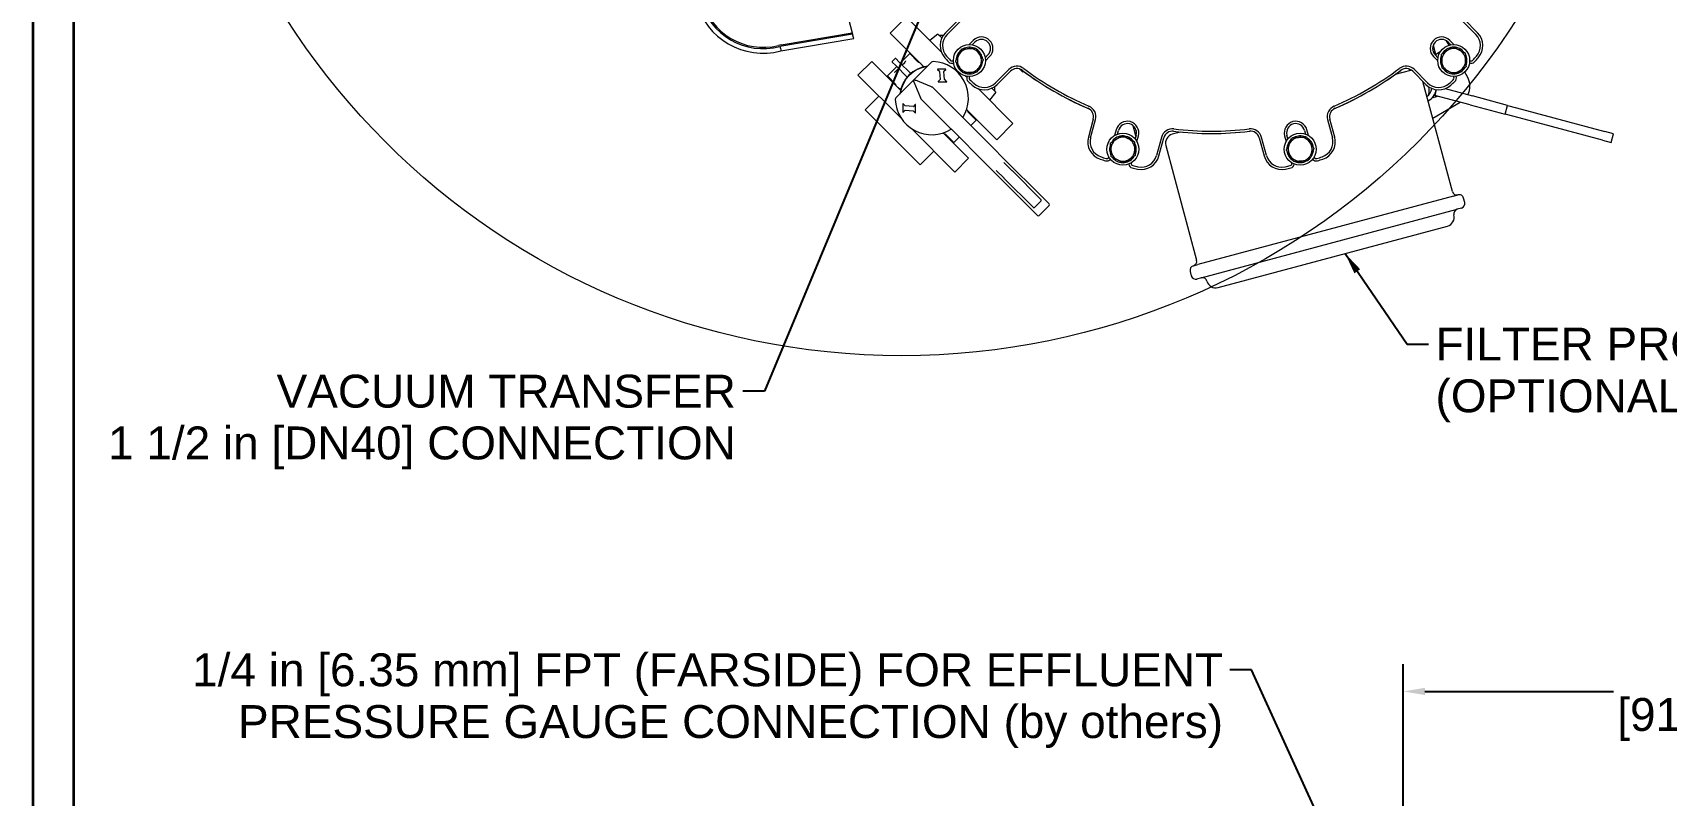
# Model space of a CAD drawing. Header units: inches. Extents: x 15 to 402, y 6 to 261.
# Drawn here: x 15 to 104.4, y 147.6 to 189.3 of the extents above; entities that cross this region are included whole.
import ezdxf

# ---------------------------------------------------------------- set-up
doc = ezdxf.new("R2010")
doc.units = ezdxf.units.IN
doc.header["$LTSCALE"] = 12
doc.header["$MEASUREMENT"] = 0
doc.layers.get('0').update_dxf_attribs({"lineweight": 25})
for name, color, linetype, lineweight in [('Border', 7, 'Continuous', 35), ('Dimension (ANSI)', 7, 'Continuous', 25), ('Symbol (ANSI)', 7, 'Continuous', 25), ('Visible', 7, 'Continuous', 18)]:
    doc.layers.add(name, color=color, linetype=linetype, lineweight=lineweight)
doc.styles.add('MEMCOR Medium', font='arial.ttf')
doc.dimstyles.new('Default (ANSI)', dxfattribs={"dimscale": 12, "dimtxt": 0.15, "dimasz": 0.098425, "dimexe": 0.125, "dimexo": 0.0625, "dimgap": 0.031496, "dimtad": 0, "dimtih": 1, "dimtoh": 1, "dimdec": 4, "dimrnd": 1e-08, "dimzin": 3, "dimdsep": 46, "dimlunit": 5, "dimtxsty": 'MEMCOR Medium', "dimcen": 0.09, "dimdle": 0.393701, "dimclrd": 256, "dimclre": 256, "dimclrt": 256, "dimadec": 0, "dimazin": 1, "dimtfac": 0.8, "dimtofl": 0, "dimtmove": 0, "dimatfit": 3, "dimfxl": 1, "dimfrac": 1, "dimtolj": 1, "dimtzin": 4, "dimlwd": -1, "dimlwe": -1, "dimarcsym": 0})
doc.dimstyles.new('Default (ANSI)$7', dxfattribs={"dimscale": 12, "dimtxt": 0.15, "dimasz": 0.098425, "dimexe": 0.125, "dimexo": 0.0625, "dimgap": 0.031496, "dimtad": 0, "dimtih": 1, "dimtoh": 1, "dimdec": 4, "dimrnd": 1e-08, "dimzin": 3, "dimdsep": 46, "dimlunit": 5, "dimtxsty": 'MEMCOR Medium', "dimcen": 0.09, "dimdle": 0.393701, "dimclrd": 256, "dimclre": 256, "dimclrt": 256, "dimadec": 0, "dimazin": 1, "dimtfac": 0.8, "dimtofl": 0, "dimtmove": 0, "dimatfit": 3, "dimfxl": 1, "dimfrac": 1, "dimtolj": 1, "dimtzin": 4, "dimlwd": -1, "dimlwe": -1, "dimarcsym": 0})
doc.dimstyles.new('Default (ANSI)-01', dxfattribs={"dimscale": 12, "dimtxt": 0.15, "dimasz": 0.098425, "dimexe": 0.125, "dimexo": 0.0625, "dimgap": 0.031496, "dimtad": 0, "dimtih": 1, "dimtoh": 1, "dimdec": 4, "dimrnd": 1e-08, "dimzin": 3, "dimdsep": 46, "dimlunit": 5, "dimtxsty": 'MEMCOR Medium', "dimcen": 0.09, "dimdle": 0.393701, "dimclrd": 256, "dimclre": 256, "dimclrt": 256, "dimadec": 0, "dimazin": 1, "dimtfac": 0.8, "dimtofl": 0, "dimtmove": 0, "dimatfit": 3, "dimfxl": 1, "dimfrac": 1, "dimtolj": 1, "dimtzin": 4, "dimlwd": -1, "dimlwe": -1, "dimarcsym": 0})

# ---------------------------------------------------------------- blocks, each defined once
blk = doc.blocks.new('Borders 22x34_D')
at = {"layer": 'Border'}
for p, q in [((1.25, 21.5), (1.25, 0.5)), ((1.4375, 0.5), (1.4375, 21.3125))]:
    blk.add_line(p, q, dxfattribs=at)
blk = doc.blocks.new('*D22')
at = {"layer": 'Defpoints', "color": 0, "transparency": 16777216}
for p in [(34.385, 146.769), (34.385, 130.769), (42.48, 130.769)]:
    blk.add_point(p, dxfattribs=at)
at = {"layer": 'Dimension (ANSI)', "transparency": 16777216}
for p, q in [((42.48, 145.588), (42.48, 141.582)), ((42.48, 131.95), (42.48, 135.956))]:
    blk.add_line(p, q, dxfattribs=at)
for points in [[(42.283, 145.588), (42.677, 145.588), (42.48, 146.769)], [(42.283, 131.95), (42.677, 131.95), (42.48, 130.769)]]:
    blk.add_solid(points, dxfattribs=at)
at = {"layer": 'Dimension (ANSI)', "transparency": 16777216, "insert": (42.48, 138.769), "char_height": 1.8, "attachment_point": 5, "style": 'MEMCOR Medium'}
blk.add_mtext('\\A1;\\fArial|b0|i0;\\H1.8000;16 in [406.4 mm]\\P\\fArial|b0|i0;\\H1.8000; MIN. FOR TANK HEAD REMOVAL', dxfattribs=at)
blk = doc.blocks.new('*D23')
at = {"layer": 'Defpoints', "color": 0, "transparency": 16777216}
for p in [(126.039, 153.302), (126.039, 139.402), (90.039, 129.7)]:
    blk.add_point(p, dxfattribs=at)
at = {"layer": 'Dimension (ANSI)', "transparency": 16777216}
for p, q in [((90.039, 130.45), (90.039, 154.802)), ((126.039, 140.152), (126.039, 154.802)), ((91.22, 153.302), (101.539, 153.302)), ((124.858, 153.302), (114.539, 153.302))]:
    blk.add_line(p, q, dxfattribs=at)
for points in [[(91.22, 153.499), (91.22, 153.105), (90.039, 153.302)], [(124.858, 153.499), (124.858, 153.105), (126.039, 153.302)]]:
    blk.add_solid(points, dxfattribs=at)
at = {"layer": 'Dimension (ANSI)', "transparency": 16777216, "char_height": 1.8, "attachment_point": 5, "style": 'MEMCOR Medium'}
for s, insert in [('\\A1; 36 in', (108.039, 154.599)), ('\\A1;[914.4 mm]', (108.039, 151.77))]:
    blk.add_mtext(s, dxfattribs=dict(at, insert=insert))

msp = doc.modelspace()

# ---------------------------------------------------------------- linework, layer by layer
at = {"layer": 'Visible'}
for p, q in [((59.318035, 191.393466), (59.870437, 189.331874)), ((61.94954, 189.315352), (62.727726, 190.093538)), ((64.745154, 188.287506), (62.894449, 190.138211)), ((65.698577, 190.059185), (64.977281, 189.337889)), ((65.069205, 189.245966), (65.790501, 189.967261)), ((93.287142, 189.967261), (94.008438, 189.245966)), ((94.100362, 189.337889), (93.379066, 190.059185)), ((59.888998, 189.262604), (55.911991, 188.586789)), ((55.965111, 188.342232), (59.953986, 189.020064)), ((55.983268, 188.671325), (59.870437, 189.331874)), ((59.870437, 189.331874), (59.888998, 189.262604)), ((59.953986, 189.020064), (59.888998, 189.262604)), ((63.789722, 187.475171), (61.94954, 189.315352)), ((64.561423, 189.263197), (64.116823, 188.915837)), ((64.775908, 189.048711), (64.561423, 189.263197)), ((64.849368, 189.181002), (64.643617, 189.181002)), ((66.496237, 188.919373), (66.265906, 188.689042)), ((66.436208, 188.675496), (66.588161, 188.827449)), ((92.548014, 188.653421), (92.410353, 188.891856)), ((92.489482, 188.827449), (92.641435, 188.675496)), ((92.811737, 188.689042), (92.581406, 188.919373)), ((62.22184, 187.929515), (62.054807, 187.762482)), ((62.249679, 187.929515), (62.446711, 187.732483)), ((62.500062, 187.679132), (63.015072, 188.194143)), ((63.466297, 187.742918), (63.015072, 188.194143)), ((63.07075, 188.194143), (63.015072, 188.194143)), ((65.407157, 187.830293), (65.406957, 187.830093)), ((66.670202, 188.431827), (66.666972, 188.425476)), ((67.295268, 188.120342), (67.143315, 187.968389)), ((67.156861, 187.798087), (67.387192, 188.028418)), ((91.667326, 188.648285), (91.797769, 188.161466)), ((91.690452, 188.028418), (91.920782, 187.798087)), ((91.934328, 187.968389), (91.782375, 188.120342)), ((91.797769, 188.161466), (91.818456, 188.084262)), ((91.802171, 188.145039), (92.007779, 188.263747)), ((92.02648, 188.231355), (92.007779, 188.263747)), ((92.039871, 188.255151), (92.007779, 188.263747)), ((92.177997, 188.202383), (92.184348, 188.199153)), ((93.670686, 187.830093), (93.670486, 187.830293)), ((60.934135, 187.769617), (60.182834, 187.018316)), ((60.182834, 187.018316), (62.582516, 184.618634)), ((60.934135, 187.769617), (62.509151, 186.194601)), ((61.79018, 186.96925), (62.30519, 187.48426)), ((61.79018, 186.96925), (62.241405, 186.518025)), ((61.79018, 186.913572), (61.79018, 186.96925)), ((62.251839, 187.537611), (62.054807, 187.734643)), ((62.87979, 186.90966), (62.251839, 187.537611)), ((62.275336, 187.245286), (62.40975, 187.3797)), ((62.446711, 187.732483), (63.074662, 187.104532)), ((62.604622, 187.574572), (62.739036, 187.708986)), ((64.208232, 187.720312), (63.246511, 186.758591)), ((64.537886, 187.330906), (64.644146, 187.224646)), ((64.989015, 187.347977), (64.544957, 187.347977)), ((64.647035, 187.218467), (64.686423, 186.77853)), ((64.927066, 186.777487), (64.887678, 187.217424)), ((64.890567, 187.225387), (64.996086, 187.330906)), ((65.433958, 187.598701), (65.364153, 187.668507)), ((66.136326, 186.896334), (66.06652, 186.966139)), ((66.297911, 186.939138), (66.298112, 186.939338)), ((68.43508, 187.322682), (67.713784, 186.601386)), ((67.805708, 186.509462), (68.527004, 187.230758)), ((69.197162, 187.193809), (69.039804, 187.351167)), ((69.197162, 187.193809), (69.237624, 187.234271)), ((90.430959, 187.277593), (89.591464, 187.052651)), ((90.344527, 187.354971), (90.394796, 187.267903)), ((90.550639, 187.230758), (91.271935, 186.509462)), ((91.363859, 186.601386), (90.642563, 187.322682)), ((92.779532, 186.939338), (92.779732, 186.939138)), ((93.550439, 186.91717), (93.398619, 187.180129)), ((63.246511, 186.758591), (62.26401, 185.77609)), ((63.242839, 186.670066), (63.233297, 186.693713)), ((63.248448, 186.656164), (63.242839, 186.670066)), ((63.248448, 186.656164), (63.602848, 185.77787)), ((63.280085, 186.755272), (63.314256, 186.741484)), ((63.314256, 186.741484), (63.328159, 186.735874)), ((64.206453, 186.381475), (63.328159, 186.735874)), ((64.206453, 186.381475), (64.239673, 186.36807)), ((64.253871, 186.362341), (64.239673, 186.36807)), ((64.267187, 186.353531), (64.282292, 186.338427)), ((65.861714, 184.759005), (64.282292, 186.338427)), ((64.683534, 186.770567), (64.578015, 186.665048)), ((64.585086, 186.647977), (65.029144, 186.647977)), ((65.036215, 186.665048), (64.929955, 186.771308)), ((68.667055, 184.365605), (66.755325, 186.277335)), ((67.731016, 186.093604), (67.383656, 185.649004)), ((67.731016, 186.093604), (67.51653, 186.308089)), ((67.648821, 186.381549), (67.648821, 186.175798)), ((92.725656, 180.645521), (91.111403, 186.669994)), ((91.842409, 186.225947), (91.75783, 185.910297)), ((92.321286, 186.276958), (93.819092, 185.875622)), ((61.331883, 185.869268), (60.580582, 185.117967)), ((62.636345, 185.439365), (62.636345, 184.995307)), ((62.759676, 185.340176), (62.653417, 185.446436)), ((63.205792, 185.297899), (62.765856, 185.337287)), ((63.319274, 185.406308), (63.213755, 185.300789)), ((63.336345, 184.955179), (63.336345, 185.399237)), ((63.616252, 185.744649), (63.602848, 185.77787)), ((63.616252, 185.744649), (63.621981, 185.730452)), ((63.645896, 185.702031), (63.630791, 185.717135)), ((63.645896, 185.702031), (65.225318, 184.122608)), ((67.783171, 183.481721), (66.127322, 185.137571)), ((91.397561, 185.602037), (91.403202, 185.605293)), ((91.610499, 185.769931), (91.904729, 185.870936)), ((91.648764, 184.664537), (93.157087, 185.535368)), ((91.723618, 185.919465), (91.904729, 185.870936)), ((93.689682, 185.392659), (91.75783, 185.910297)), ((93.689682, 185.392659), (95.621534, 184.875021)), ((95.750943, 185.357984), (93.819092, 185.875622)), ((95.621534, 184.875021), (95.750943, 185.357984)), ((95.750943, 185.357984), (96.233906, 185.228575)), ((96.233906, 185.228575), (101.063535, 183.934479)), ((60.580582, 185.117967), (63.585785, 182.112763)), ((62.653417, 184.988236), (62.758936, 185.093755)), ((62.766899, 185.096644), (63.206835, 185.057257)), ((63.213015, 185.054367), (63.319274, 184.948108)), ((65.932677, 184.688041), (65.861714, 184.759005)), ((67.859956, 182.760762), (65.932677, 184.688041)), ((66.661962, 184.547253), (66.210737, 184.998478)), ((66.367713, 184.253005), (66.661962, 184.547253)), ((66.661962, 184.602931), (66.661962, 184.547253)), ((67.783171, 183.481721), (68.667055, 184.365605)), ((73.058727, 184.614367), (72.794714, 183.629058)), ((72.920285, 183.595412), (73.184297, 184.58072)), ((75.37703, 183.761543), (75.246587, 184.248361)), ((85.893346, 184.58072), (86.157358, 183.595412)), ((86.282929, 183.629058), (86.018916, 184.614367)), ((96.104497, 184.745612), (95.621534, 184.875021)), ((100.934126, 183.451516), (96.104497, 184.745612)), ((63.086453, 184.114697), (65.486135, 181.715015)), ((64.846751, 183.857001), (66.237436, 182.466316)), ((64.985844, 183.773586), (65.437069, 183.322361)), ((65.225318, 184.122608), (65.296281, 184.051645)), ((65.296281, 184.051645), (67.22356, 182.124366)), ((65.437069, 183.322361), (65.731317, 183.616609)), ((74.319427, 184.02609), (74.23512, 183.711452)), ((74.389379, 183.784872), (74.444997, 183.992444)), ((74.713858, 183.690846), (74.714236, 183.683731)), ((75.410923, 183.733625), (75.355305, 183.526053)), ((75.397717, 183.684338), (75.37703, 183.761543)), ((75.452187, 183.38534), (75.536494, 183.699978)), ((76.79686, 183.612737), (76.532847, 182.627429)), ((76.658418, 182.593782), (76.92243, 183.57909)), ((77.842153, 183.904432), (77.390961, 183.783536)), ((82.155213, 183.57909), (82.419225, 182.593782)), ((82.544796, 182.627429), (82.280783, 183.612737)), ((83.54115, 183.699978), (83.625456, 183.38534)), ((83.722339, 183.526053), (83.66672, 183.733625)), ((84.050359, 183.606864), (84.054244, 183.600891)), ((84.632646, 183.992444), (84.688264, 183.784872)), ((84.842523, 183.711452), (84.758216, 184.02609)), ((100.934126, 183.451516), (101.417089, 183.322107)), ((101.546498, 183.80507), (101.063535, 183.934479)), ((101.417089, 183.322107), (101.546498, 183.80507)), ((64.337086, 182.864064), (63.585785, 182.112763)), ((65.381391, 183.322361), (65.437069, 183.322361)), ((66.237436, 182.466316), (65.486135, 181.715015)), ((67.859956, 182.760762), (67.884889, 182.735829)), ((70.598871, 180.021848), (67.884889, 182.735829)), ((73.920796, 182.538379), (73.920723, 182.538106)), ((77.037407, 183.171163), (78.719731, 176.892645)), ((85.15692, 182.538106), (85.156847, 182.538379)), ((67.248493, 182.099433), (67.22356, 182.124366)), ((67.248493, 182.099433), (69.962474, 179.385452)), ((67.75175, 181.808308), (68.181796, 181.378262)), ((68.60606, 181.802526), (68.176014, 182.232572)), ((68.60606, 181.802526), (68.615151, 181.793436)), ((70.194052, 180.214535), (68.615151, 181.793436)), ((75.137789, 182.211994), (75.137863, 182.212267)), ((83.93978, 182.212267), (83.939854, 182.211994)), ((68.190887, 181.369172), (68.181796, 181.378262)), ((68.190887, 181.369172), (69.769788, 179.790271)), ((69.78393, 179.776128), (69.769788, 179.790271)), ((69.840498, 179.776128), (70.208194, 180.143824)), ((70.093289, 179.33949), (70.644832, 179.891033)), ((70.194052, 180.214535), (70.208194, 180.200392)), ((70.598871, 180.021848), (70.644832, 179.975886)), ((92.79036, 180.40404), (78.784436, 176.651164)), ((92.79036, 180.40404), (93.031842, 180.468745)), ((93.402733, 180.050487), (93.338028, 180.291968)), ((70.008436, 179.33949), (69.962474, 179.385452)), ((78.97855, 175.926719), (92.984475, 179.679596)), ((93.225956, 179.7443), (92.984475, 179.679596)), ((79.897109, 175.396389), (92.454145, 178.761037)), ((78.366178, 176.280273), (78.430882, 176.038791)), ((78.542954, 176.586459), (78.784436, 176.651164)), ((78.97855, 175.926719), (78.737069, 175.862015))]:
    msp.add_line(p, q, dxfattribs=at)
for centre, radius in [((62.577592, 211.669555), 40), ((66.282009, 187.81419), 0.875), ((92.795634, 187.81419), 0.875), ((74.686491, 182.96186), 0.875), ((84.391152, 182.96186), 0.875)]:
    msp.add_circle(centre, radius, dxfattribs=at)
for centre, radius, start, end in [((54.993525, 192.025265), 3.809031, 195, 284.77799133), ((54.993525, 192.025265), 3.559031, 195, 284.95536588), ((54.993525, 192.025265), 3.48763, 195, 283.87297967), ((65.684388, 188.630783), 1, 135, 221.92140932), ((65.684388, 188.630783), 0.87, 135, 221.92140932), ((66.941714, 188.473895), 0.63, 315, 135), ((66.941714, 188.473895), 0.5, 315, 135), ((92.135929, 188.473895), 0.63, 45, 225), ((92.135929, 188.473895), 0.5, 45, 225), ((93.393255, 188.630783), 0.87, 318.07859068, 45), ((93.393255, 188.630783), 1, 318.07859068, 45), ((56.339266, 186.576357), 2.125, 99.64417496, 103.87297967), ((62.23576, 187.915596), 0.019685, 45, 135), ((79.538822, 201.071003), 19.62, 221.92140932, 222.78097165), ((79.538822, 201.071003), 19.49, 221.92140932, 222.78097165), ((65.322104, 187.914945), 0.12, 222.78097165, 315), ((66.282009, 187.81419), 0.7295, 127.09929625, 178.98101358), ((66.282009, 187.81419), 0.656, 153.04015492, 213.04015492), ((66.282009, 187.81419), 0.656, 93.04015492, 153.04015492), ((66.282009, 187.81419), 0.7295, 67.09929625, 118.98101358), ((66.282009, 187.81419), 0.656, 33.04015492, 93.04015492), ((66.282009, 187.81419), 0.7295, 57.85008076, 58.98101358), ((66.282009, 187.81419), 0.7295, 7.09929625, 57.85008076), ((66.282009, 187.81419), 0.656, 333.04015492, 33.04015492), ((92.795634, 187.81419), 0.7295, 157.09929625, 208.98101358), ((92.795634, 187.81419), 0.656, 123.04015492, 183.04015492), ((92.795634, 187.81419), 0.7295, 147.85008076, 148.98101358), ((92.795634, 187.81419), 0.7295, 97.09929625, 147.85008076), ((92.795634, 187.81419), 0.656, 63.04015492, 123.04015492), ((92.795634, 187.81419), 0.7295, 37.09929625, 88.98101358), ((92.795634, 187.81419), 0.656, 3.04015492, 63.04015492), ((92.795634, 187.81419), 0.656, 303.04015492, 3.04015492), ((92.795634, 187.81419), 0.7295, 337.09929625, 28.98101358), ((93.755539, 187.914945), 0.12, 225, 317.21902835), ((79.538822, 201.071003), 19.49, 317.21902835, 318.07859068), ((79.538822, 201.071003), 19.62, 317.21902835, 318.07859068), ((62.068727, 187.748563), 0.019685, 135, 225), ((64.226071, 185.758252), 1.7715, 97.21268748, 172.78731252), ((64.226071, 185.758252), 1.75, 98.76795196, 171.23204804), ((63.950167, 187.5471), 0.06, 278.76795196, 315), ((64.296621, 187.631924), 0.125, 87.84364304, 135), ((64.226071, 185.758252), 2, 328.00287816, 87.84364304), ((64.544957, 187.337977), 0.01, 90, 225), ((64.637075, 187.217575), 0.01, 5.1161043, 45), ((64.897638, 187.218315), 0.01, 135, 185.1161043), ((64.989015, 187.337977), 0.01, 315, 90), ((65.322104, 187.914945), 0.25, 222.78097165, 292.2613125), ((66.282009, 187.81419), 0.7295, 187.09929625, 238.98101358), ((66.282009, 187.81419), 0.656, 213.04015492, 273.04015492), ((66.282009, 187.81419), 0.7295, 247.09929625, 298.98101358), ((66.382764, 186.854285), 0.25, 157.7386875, 227.21902835), ((66.382764, 186.854285), 0.12, 135, 227.21902835), ((66.282009, 187.81419), 0.656, 273.04015492, 333.04015492), ((66.282009, 187.81419), 0.7295, 307.09929625, 358.98101358), ((68.880557, 186.877205), 0.63, 53.09674977, 135), ((68.880557, 186.877205), 0.5, 53.09674977, 135), ((79.538822, 201.071003), 17.250212, 233.0490654, 246.9509346), ((79.538822, 201.071003), 17.25, 233.09674977, 246.90325023), ((79.538822, 201.071003), 17.12, 233.09674977, 246.90325023), ((79.538822, 201.071003), 17.12, 293.09674977, 306.90325023), ((79.538822, 201.071003), 17.250212, 293.0490654, 306.9509346), ((79.538822, 201.071003), 17.25, 293.09674977, 306.90325023), ((90.197086, 186.877205), 0.63, 45, 126.90325023), ((90.197086, 186.877205), 0.5, 45, 126.90325023), ((90.560369, 186.79463), 0.5, 99.06711719, 105), ((92.795634, 187.81419), 0.656, 183.04015492, 243.04015492), ((92.795634, 187.81419), 0.7295, 217.09929625, 268.98101358), ((92.795634, 187.81419), 0.656, 243.04015492, 303.04015492), ((92.694879, 186.854285), 0.12, 312.78097165, 45), ((92.694879, 186.854285), 0.25, 312.78097165, 22.2613125), ((92.795634, 187.81419), 0.7295, 277.09929625, 328.98101358), ((93.755539, 187.914945), 0.25, 247.7386875, 317.21902835), ((63.288938, 186.716165), 0.06, 173.64323043, 201.97450799), ((63.288938, 186.716165), 0.06, 135.25320856, 173.64323043), ((63.257633, 186.699631), 0.06, 85.9598097, 100.68239253), ((64.238903, 186.325247), 0.04, 45, 68.02549201), ((64.585086, 186.657977), 0.01, 135, 270), ((64.676463, 186.777638), 0.01, 315, 5.1161043), ((64.937026, 186.778379), 0.01, 185.1161043, 225), ((65.029144, 186.657977), 0.01, 270, 45), ((79.538822, 201.071003), 19.62, 227.21902835, 228.07859068), ((79.538822, 201.071003), 19.49, 227.21902835, 228.07859068), ((67.098602, 187.216569), 1, 228.07859068, 315), ((67.098602, 187.216569), 0.87, 228.07859068, 315), ((91.979041, 187.216569), 1, 225, 311.92140932), ((90.953202, 186.384716), 0.65, 305.40696944, 351.85045823), ((91.979041, 187.216569), 0.87, 225, 311.92140932), ((90.953202, 186.384716), 0.9, 300, 349.86856166), ((90.515778, 186.178357), 0.94, 345.10715614, 12.25816863), ((79.538822, 201.071003), 19.49, 311.92140932, 312.78097165), ((79.538822, 201.071003), 19.62, 311.92140932, 312.78097165), ((92.684413, 186.41717), 1, 331.73716719, 30), ((62.352398, 185.687702), 0.125, 135, 182.15635696), ((64.226071, 185.758252), 2, 182.15635696, 301.99712184), ((62.437223, 186.034156), 0.06, 315, 351.23204804), ((62.646345, 185.439365), 0.01, 45, 180), ((62.766747, 185.347248), 0.01, 225, 264.8838957), ((63.206684, 185.30786), 0.01, 264.8838957, 315), ((63.326345, 185.399237), 0.01, 0, 135), ((63.659075, 185.74542), 0.04, 201.97450799, 225), ((72.575764, 184.743776), 0.5, 345, 66.90325023), ((72.575764, 184.743776), 0.63, 345, 66.90325023), ((86.501879, 184.743776), 0.63, 113.09674977, 195), ((86.501879, 184.743776), 0.5, 113.09674977, 195), ((90.953202, 186.384716), 0.9, 316.91406619, 328.87237979), ((62.646345, 184.995307), 0.01, 180, 315), ((62.766007, 185.086684), 0.01, 84.8838957, 135), ((63.205944, 185.047296), 0.01, 45, 84.8838957), ((63.326345, 184.955179), 0.01, 225, 0), ((74.92796, 183.863034), 0.63, 345, 165), ((74.92796, 183.863034), 0.5, 345, 165), ((84.149683, 183.863034), 0.63, 15, 195), ((84.149683, 183.863034), 0.5, 15, 195), ((73.76064, 183.370239), 1, 165, 251.92140932), ((73.76064, 183.370239), 0.87, 165, 251.92140932), ((74.686491, 182.96186), 0.656, 123.04015492, 183.04015492), ((74.686491, 182.96186), 0.7295, 97.09929625, 148.98101358), ((74.686491, 182.96186), 0.656, 63.04015492, 123.04015492), ((74.686491, 182.96186), 0.7295, 87.85008076, 88.98101358), ((74.686491, 182.96186), 0.7295, 37.09929625, 87.85008076), ((74.686491, 182.96186), 0.656, 3.04015492, 63.04015492), ((77.405393, 183.449681), 0.63, 83.09674977, 165), ((77.405393, 183.449681), 0.5, 83.09674977, 165), ((77.52037, 183.300573), 0.5, 105, 195), ((79.538822, 201.071003), 17.250212, 263.0490654, 276.9509346), ((79.538822, 201.071003), 17.25, 263.09674977, 276.90325023), ((79.538822, 201.071003), 17.12, 263.09674977, 276.90325023), ((81.67225, 183.449681), 0.63, 15, 96.90325023), ((81.67225, 183.449681), 0.5, 15, 96.90325023), ((84.391152, 182.96186), 0.7295, 127.09929625, 178.98101358), ((84.391152, 182.96186), 0.656, 93.04015492, 153.04015492), ((84.391152, 182.96186), 0.7295, 117.85008076, 118.98101358), ((84.391152, 182.96186), 0.7295, 67.09929625, 117.85008076), ((84.391152, 182.96186), 0.656, 33.04015492, 93.04015492), ((84.391152, 182.96186), 0.7295, 7.09929625, 58.98101358), ((85.317003, 183.370239), 0.87, 288.07859068, 15), ((85.317003, 183.370239), 1, 288.07859068, 15), ((79.538822, 201.071003), 19.49, 251.92140932, 252.78097165), ((73.804812, 182.569164), 0.12, 252.78097165, 345), ((74.686491, 182.96186), 0.7295, 157.09929625, 208.98101358), ((74.686491, 182.96186), 0.656, 183.04015492, 243.04015492), ((74.686491, 182.96186), 0.7295, 217.09929625, 268.98101358), ((74.686491, 182.96186), 0.7295, 277.09929625, 328.98101358), ((74.686491, 182.96186), 0.656, 303.04015492, 3.04015492), ((74.686491, 182.96186), 0.7295, 337.09929625, 28.98101358), ((75.692492, 182.852601), 1, 258.07859068, 345), ((75.692492, 182.852601), 0.87, 258.07859068, 345), ((83.385151, 182.852601), 1, 195, 281.92140932), ((83.385151, 182.852601), 0.87, 195, 281.92140932), ((84.391152, 182.96186), 0.7295, 187.09929625, 238.98101358), ((84.391152, 182.96186), 0.656, 153.04015492, 213.04015492), ((84.391152, 182.96186), 0.656, 213.04015492, 273.04015492), ((84.391152, 182.96186), 0.656, 273.04015492, 333.04015492), ((84.391152, 182.96186), 0.7295, 307.09929625, 358.98101358), ((84.391152, 182.96186), 0.656, 333.04015492, 33.04015492), ((85.272831, 182.569164), 0.12, 195, 287.21902835), ((79.538822, 201.071003), 19.49, 287.21902835, 288.07859068), ((79.538822, 201.071003), 19.62, 251.92140932, 252.78097165), ((73.804812, 182.569164), 0.25, 252.78097165, 322.2613125), ((74.686491, 182.96186), 0.656, 243.04015492, 303.04015492), ((75.2537, 182.180935), 0.25, 187.7386875, 257.21902835), ((75.2537, 182.180935), 0.12, 165, 257.21902835), ((79.538822, 201.071003), 19.62, 257.21902835, 258.07859068), ((79.538822, 201.071003), 19.49, 257.21902835, 258.07859068), ((79.538822, 201.071003), 19.49, 281.92140932, 282.78097165), ((79.538822, 201.071003), 19.62, 281.92140932, 282.78097165), ((83.823943, 182.180935), 0.12, 282.78097165, 15), ((83.823943, 182.180935), 0.25, 282.78097165, 352.2613125), ((84.391152, 182.96186), 0.7295, 247.09929625, 298.98101358), ((85.272831, 182.569164), 0.25, 217.7386875, 287.21902835), ((79.538822, 201.071003), 19.62, 287.21902835, 288.07859068), ((69.812214, 179.804413), 0.04, 225, 315), ((70.17991, 180.172108), 0.04, 315, 45), ((70.602406, 179.93346), 0.06, 315, 45), ((92.967137, 180.710226), 0.25, 195, 285), ((93.096547, 180.227263), 0.25, 15, 105), ((93.161251, 179.985782), 0.25, 285, 15), ((70.050863, 179.381916), 0.06, 225, 315), ((92.324735, 179.244), 0.5, 285, 15), ((93.049179, 179.438114), 0.25, 105, 195), ((78.607659, 176.344978), 0.25, 105, 195), ((78.47825, 176.827941), 0.25, 285, 15), ((78.672364, 176.103496), 0.25, 195, 285), ((79.043255, 175.685238), 0.25, 15, 105), ((79.767699, 175.879352), 0.5, 195, 285)]:
    msp.add_arc(centre, radius, start, end, dxfattribs=at)
for points in [[(55.911991, 188.586789), (55.929756, 188.505312), (55.947473, 188.423733), (55.965111, 188.342232)], [(63.246511, 186.758591), (63.246511, 186.758591), (63.246448, 186.758528), (63.246324, 186.758404)]]:
    msp.add_open_spline(points, degree=3, dxfattribs=at)
for points, weights in [([(65.525591, 187.774016), (65.61761, 187.954926), (65.6973, 188.111598)], [1, 1.0379548493, 1]), ([(65.6973, 188.111598), (65.77699, 188.26827), (65.869009, 188.44918)], [1, 1.0379548493, 1]), ([(65.869009, 188.44918), (66.07169, 188.459944), (66.247217, 188.469267)], [1, 1.0379548493, 1]), ([(66.247217, 188.469267), (66.422745, 188.478589), (66.625426, 188.489354)], [1, 1.0379548493, 1]), ([(66.625426, 188.489354), (66.736089, 188.319209), (66.831926, 188.171859)], [1, 1.0379548493, 1]), ([(66.831926, 188.171859), (66.927763, 188.024509), (67.038426, 187.854364)], [1, 1.0379548493, 1]), ([(67.038426, 187.854364), (66.946408, 187.673454), (66.866718, 187.516782)], [1, 1.0379548493, 1]), ([(92.120471, 188.157607), (92.290616, 188.26827), (92.437966, 188.364107)], [1, 1.0379548493, 1]), ([(92.140557, 187.779398), (92.131235, 187.954926), (92.120471, 188.157607)], [1, 1.0379548493, 1]), ([(92.437966, 188.364107), (92.585315, 188.459944), (92.75546, 188.570607)], [1, 1.0379548493, 1]), ([(92.75546, 188.570607), (92.93637, 188.478589), (93.093042, 188.398899)], [1, 1.0379548493, 1]), ([(93.093042, 188.398899), (93.249715, 188.319209), (93.430624, 188.22719)], [1, 1.0379548493, 1]), ([(93.430624, 188.22719), (93.441389, 188.024509), (93.450711, 187.848981)], [1, 1.0379548493, 1]), ([(93.450711, 187.848981), (93.460033, 187.673454), (93.470798, 187.470773)], [1, 1.0379548493, 1]), ([(63.628187, 187.636705), (63.699159, 187.558544), (63.758266, 187.466868)], [1, 1.0021574052, 1.00079026438]), ([(65.732091, 187.456521), (65.636254, 187.603871), (65.525591, 187.774016)], [1, 1.0379548493, 1]), ([(65.938592, 187.139026), (65.827929, 187.309171), (65.732091, 187.456521)], [1, 1.0379548493, 1]), ([(66.3168, 187.159113), (66.141273, 187.149791), (65.938592, 187.139026)], [1, 1.0379548493, 1]), ([(66.695009, 187.1792), (66.492328, 187.168436), (66.3168, 187.159113)], [1, 1.0379548493, 1]), ([(66.866718, 187.516782), (66.787027, 187.36011), (66.695009, 187.1792)], [1, 1.0379548493, 1]), ([(92.160644, 187.40119), (92.14988, 187.603871), (92.140557, 187.779398)], [1, 1.0379548493, 1]), ([(92.498226, 187.229481), (92.341554, 187.309171), (92.160644, 187.40119)], [1, 1.0379548493, 1]), ([(92.835808, 187.057772), (92.654898, 187.149791), (92.498226, 187.229481)], [1, 1.0379548493, 1]), ([(93.153303, 187.264273), (93.005953, 187.168436), (92.835808, 187.057772)], [1, 1.0379548493, 1]), ([(93.470798, 187.470773), (93.300653, 187.36011), (93.153303, 187.264273)], [1, 1.0379548493, 1]), ([(62.517454, 186.226056), (62.425778, 186.285164), (62.347617, 186.356135)], [1.00079026438, 1.0021574052, 1]), ([(74.011328, 183.305277), (74.181473, 183.41594), (74.328823, 183.511777)], [1, 1.0379548493, 1]), ([(74.328823, 183.511777), (74.476173, 183.607614), (74.646318, 183.718277)], [1, 1.0379548493, 1]), ([(74.646318, 183.718277), (74.827227, 183.626259), (74.983899, 183.546569)], [1, 1.0379548493, 1]), ([(74.983899, 183.546569), (75.140572, 183.466878), (75.321481, 183.37486)], [1, 1.0379548493, 1]), ([(75.321481, 183.37486), (75.332246, 183.172179), (75.341568, 182.996651)], [1, 1.0379548493, 1]), ([(83.806443, 183.259268), (83.886133, 183.41594), (83.978152, 183.59685)], [1, 1.0379548493, 1]), ([(83.978152, 183.59685), (84.180833, 183.607614), (84.35636, 183.616936)], [1, 1.0379548493, 1]), ([(84.35636, 183.616936), (84.531888, 183.626259), (84.734569, 183.637023)], [1, 1.0379548493, 1]), ([(84.734569, 183.637023), (84.845232, 183.466878), (84.941069, 183.319528)], [1, 1.0379548493, 1]), ([(74.031415, 182.927068), (74.022092, 183.102596), (74.011328, 183.305277)], [1, 1.0379548493, 1]), ([(74.051501, 182.548859), (74.040737, 182.751541), (74.031415, 182.927068)], [1, 1.0379548493, 1]), ([(74.389083, 182.377151), (74.232411, 182.456841), (74.051501, 182.548859)], [1, 1.0379548493, 1]), ([(75.361655, 182.618442), (75.19151, 182.507779), (75.04416, 182.411942)], [1, 1.0379548493, 1]), ([(75.341568, 182.996651), (75.35089, 182.821124), (75.361655, 182.618442)], [1, 1.0379548493, 1]), ([(83.634734, 182.921686), (83.726753, 183.102596), (83.806443, 183.259268)], [1, 1.0379548493, 1]), ([(83.841234, 182.604191), (83.745397, 182.751541), (83.634734, 182.921686)], [1, 1.0379548493, 1]), ([(84.047735, 182.286696), (83.937071, 182.456841), (83.841234, 182.604191)], [1, 1.0379548493, 1]), ([(84.975861, 182.664452), (84.89617, 182.507779), (84.804152, 182.32687)], [1, 1.0379548493, 1]), ([(84.941069, 183.319528), (85.036906, 183.172179), (85.147569, 183.002033)], [1, 1.0379548493, 1]), ([(85.147569, 183.002033), (85.055551, 182.821124), (84.975861, 182.664452)], [1, 1.0379548493, 1]), ([(74.726665, 182.205442), (74.545756, 182.297461), (74.389083, 182.377151)], [1, 1.0379548493, 1]), ([(75.04416, 182.411942), (74.89681, 182.316105), (74.726665, 182.205442)], [1, 1.0379548493, 1]), ([(84.425943, 182.306783), (84.250416, 182.297461), (84.047735, 182.286696)], [1, 1.0379548493, 1]), ([(84.804152, 182.32687), (84.601471, 182.316105), (84.425943, 182.306783)], [1, 1.0379548493, 1])]:
    msp.add_rational_spline(points, weights, degree=2, dxfattribs=at)
for points, knots in [([(62.188345, 187.182459), (62.188346, 187.182459), (62.188474, 187.182488), (62.189373, 187.182755), (62.190895, 187.183265), (62.19564, 187.185243), (62.199229, 187.186938), (62.208603, 187.19201), (62.214726, 187.195713), (62.229048, 187.205369), (62.237426, 187.211611), (62.255181, 187.226178), (62.264583, 187.234648), (62.274176, 187.244129), (62.274757, 187.244707), (62.275336, 187.245286)], [0.1789938954, 0.1789938954, 0.1789938954, 0.1789938954, 0.1979598634, 0.1979598634, 0.2519105748, 0.2519105748, 0.3214396028, 0.3214396028, 0.4097123951, 0.4097123951, 0.5145038539, 0.5145038539, 0.6292160519, 0.6292160519, 0.6366334657, 0.6366334657, 0.6366334657, 0.6366334657]), ([(62.739036, 187.708986), (62.748192, 187.718142), (62.756924, 187.727739), (62.772481, 187.746542), (62.779341, 187.755762), (62.790082, 187.771873), (62.79418, 187.778919), (62.799306, 187.789051), (62.800775, 187.792665), (62.801734, 187.795462), (62.801858, 187.795982), (62.801861, 187.79598)], [0, 0, 0, 0, 0.1172329435, 0.1172329435, 0.232198944, 0.232198944, 0.3362336475, 0.3362336475, 0.419294273, 0.419294273, 0.4576308974, 0.4576308974, 0.4576308974, 0.4576308974]), ([(63.471149, 187.740234), (63.470861, 187.740332), (63.470579, 187.740434), (63.469453, 187.740871), (63.468669, 187.741242), (63.467313, 187.742043), (63.466741, 187.742474), (63.466297, 187.742918)], [0.17542329447, 0.17542329447, 0.17542329447, 0.17542329447, 0.17777402468, 0.17777402468, 0.18504069699, 0.18504069699, 0.1923073693, 0.1923073693, 0.1923073693, 0.1923073693]), ([(63.471149, 187.740234), (63.480758, 187.736956), (63.490152, 187.733472), (63.530968, 187.71693), (63.558971, 187.701484), (63.580429, 187.684463)], [1.4946483084, 1.4946483084, 1.4946483084, 1.4946483084, 1.5722050193, 1.5722050193, 1.8428130106, 1.8428130106, 1.8428130106, 1.8428130106]), ([(62.241405, 186.518025), (62.241849, 186.517581), (62.242279, 186.517009), (62.243081, 186.515653), (62.243451, 186.51487), (62.243888, 186.513743), (62.243991, 186.513461), (62.244089, 186.513173)], [0.06442461054, 0.06442461054, 0.06442461054, 0.06442461054, 0.07169128284, 0.07169128284, 0.07895795515, 0.07895795515, 0.08130868536, 0.08130868536, 0.08130868536, 0.08130868536]), ([(62.299859, 186.403893), (62.282838, 186.425351), (62.267392, 186.453355), (62.25085, 186.494171), (62.247366, 186.503564), (62.244089, 186.513173)], [1.9978764398, 1.9978764398, 1.9978764398, 1.9978764398, 2.2684844311, 2.2684844311, 2.3460411421, 2.3460411421, 2.3460411421, 2.3460411421]), ([(63.249352, 186.744008), (63.247359, 186.749114), (63.246568, 186.752106), (63.245958, 186.755116), (63.245846, 186.756099), (63.245891, 186.7576), (63.246043, 186.75812), (63.246324, 186.758404)], [0, 0, 0, 0, 0.0554026382, 0.0554026382, 0.091701074, 0.091701074, 0.1274278989, 0.1274278989, 0.1274278989, 0.1274278989]), ([(63.256412, 186.731032), (63.256368, 186.731094), (63.256325, 186.731157), (63.254357, 186.733995), (63.251395, 186.738776), (63.249352, 186.744008)], [-0.00064885071, -0.00064885071, -0.00064885071, -0.00064885071, 0, 0, 0.02871512002, 0.02871512002, 0.02871512002, 0.02871512002]), ([(63.261861, 186.759482), (63.262906, 186.759408), (63.263969, 186.759305), (63.269411, 186.758629), (63.274871, 186.757303), (63.280085, 186.755272)], [0.0923027288, 0.0923027288, 0.0923027288, 0.0923027288, 0.10395135135, 0.10395135135, 0.15173708354, 0.15173708354, 0.15173708354, 0.15173708354]), ([(66.152282, 185.11261), (66.169303, 185.091152), (66.184749, 185.063149), (66.201291, 185.022333), (66.204775, 185.012939), (66.208052, 185.003331)], [1.9985224173, 1.9985224173, 1.9985224173, 1.9985224173, 2.2691304086, 2.2691304086, 2.3466871196, 2.3466871196, 2.3466871196, 2.3466871196]), ([(66.210737, 184.998478), (66.210293, 184.998922), (66.209862, 184.999494), (66.209061, 185.00085), (66.20869, 185.001634), (66.208253, 185.00276), (66.208151, 185.003042), (66.208052, 185.003331)], [0.06442461054, 0.06442461054, 0.06442461054, 0.06442461054, 0.07169128284, 0.07169128284, 0.07895795515, 0.07895795515, 0.08130868536, 0.08130868536, 0.08130868536, 0.08130868536]), ([(64.980992, 183.77627), (64.971383, 183.779547), (64.96199, 183.783031), (64.921174, 183.799573), (64.89317, 183.815019), (64.871712, 183.83204)], [1.4952942858, 1.4952942858, 1.4952942858, 1.4952942858, 1.5728509968, 1.5728509968, 1.8434589881, 1.8434589881, 1.8434589881, 1.8434589881]), ([(64.980992, 183.77627), (64.98128, 183.776172), (64.981562, 183.776069), (64.982689, 183.775632), (64.983472, 183.775262), (64.984828, 183.77446), (64.9854, 183.77403), (64.985844, 183.773586)], [0.17542329447, 0.17542329447, 0.17542329447, 0.17542329447, 0.17777402468, 0.17777402468, 0.18504069699, 0.18504069699, 0.1923073693, 0.1923073693, 0.1923073693, 0.1923073693])]:
    msp.add_open_spline(points, degree=3, knots=knots, dxfattribs=at)

# ---------------------------------------------------------------- block references
at = {"xscale": 12, "yscale": 12, "zscale": 12}
msp.add_blockref('Borders 22x34_D', (0, 0), dxfattribs=at)

# ---------------------------------------------------------------- texts
at = {"layer": 'Symbol (ANSI)', "char_height": 1.80000006, "line_spacing_factor": 0.944221, "style": 'MEMCOR Medium'}
for s, insert, width, attachment_point in [('\\fArial|b0|i0;FILTER PROGRAMMER\\P\\fArial|b0|i0;(OPTIONAL MOUNTING SIDE)', (91.800748, 173.205333), 35.35106989, 1), ('\\fArial|b0|i0;VACUUM TRANSFER\\P\\fArial|b0|i0;1 1/2 in [DN40] CONNECTION', (53.497679, 170.628143), 34.375612, 3), ('\\fArial|b0|i0;1/4 in [6.35 mm] FPT (FARSIDE) FOR EFFLUENT\\P\\fArial|b0|i0;PRESSURE GAUGE CONNECTION (by others)\\P', (80.170354, 155.384633), 56.45030765, 3)]:
    msp.add_mtext(s, dxfattribs=dict(at, insert=insert, width=width, attachment_point=attachment_point))

# ---------------------------------------------------------------- dimensions: what is measured, and where the dimension line sits
at = {"layer": 'Dimension (ANSI)'}
dim = msp.add_linear_dim(base=(126.0390715363, 153.3016748938), p1=(90.0388215363, 129.7003719156), p2=(126.0390715363, 139.4016219156), text=' <> in\\X[914.4 mm]', dimstyle='Default (ANSI)', override={"dimgap": 0.031496, "dimtih": 0, "dimtoh": 0, "dimdec": 4, "dimpost": '', "dimtol": 0, "dimlim": 0, "dimtp": 0, "dimtm": 0, "dimtdec": 2, "dimatfit": 1}, dxfattribs=at)
dim.commit()
dim.dimension.update_dxf_attribs({"geometry": '*D23', "text_midpoint": (108.0389465363, 153.3016748938), "dimtype": 160})
dim = msp.add_linear_dim(base=(42.480057, 130.769122), p1=(34.385279, 146.769122), p2=(34.385279, 130.769122), angle=270, text='\\fArial|b0|i0;\\H1.8000;<> in [406.4 mm]\\P\\fArial|b0|i0;\\H1.8000; MIN. FOR TANK HEAD REMOVAL', dimstyle='Default (ANSI)-01', override={"dimgap": 0.031496, "dimdec": 4, "dimpost": '', "dimse1": 1, "dimse2": 1, "dimtol": 0, "dimlim": 0, "dimtp": 0, "dimtm": 0, "dimtdec": 2, "dimatfit": 1}, dxfattribs=at)
dim.commit()
dim.dimension.update_dxf_attribs({"geometry": '*D22', "text_midpoint": (42.480057, 138.769122), "dimtype": 160})

# ---------------------------------------------------------------- leaders
at = {"layer": 'Symbol (ANSI)', "annotation_type": 0, "has_hookline": 1}
for points, override, hookline_direction, text_width in [([(69.981751, 205.573127), (55.056734, 169.728143), (53.875632, 169.728143)], {"dimtad": 0}, 1, 33.895499), ([(86.85178, 177.259888), (90.241693, 172.305333), (91.422795, 172.305333)], {"dimtad": 0}, 0, 35.102457), ([(91.629834, 132.805349), (81.729409, 154.484633), (80.548306, 154.484633)], {"dimasz": 0.098425, "dimtad": 0, "dimldrblk": 'Dot'}, 1, 56.122922)]:
    msp.add_leader(points, dimstyle='Default (ANSI)$7', override=override, dxfattribs=dict(at, hookline_direction=hookline_direction, text_width=text_width))

doc.saveas('drawing.dxf')
